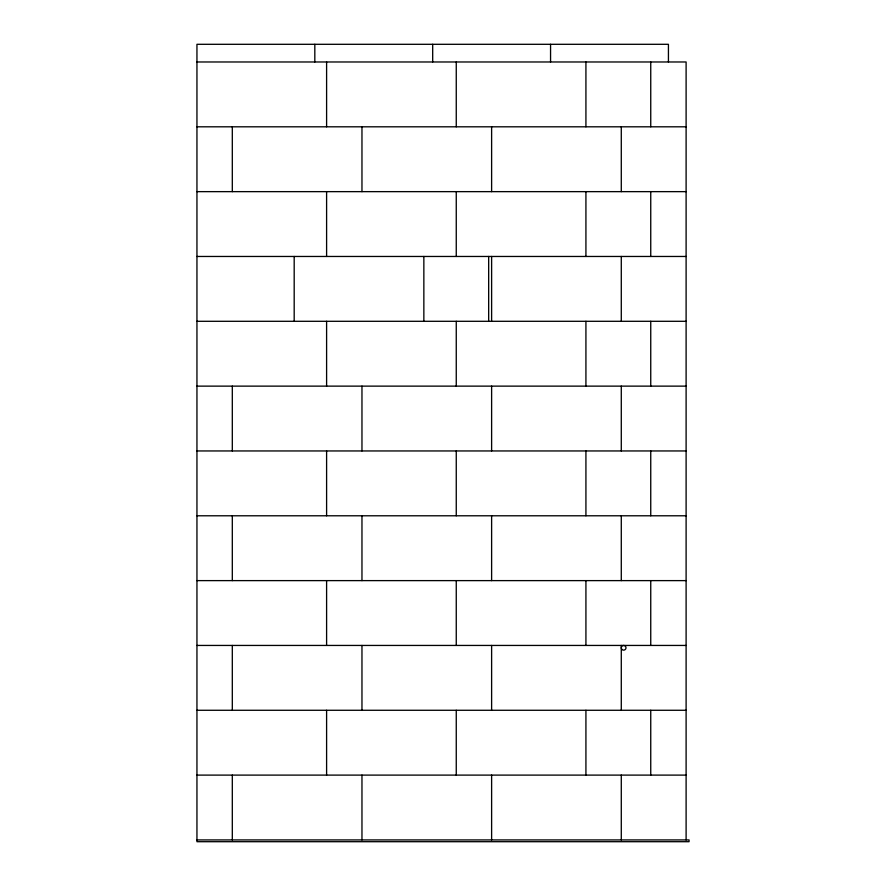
<?xml version="1.0" encoding="UTF-8"?>
<svg xmlns="http://www.w3.org/2000/svg" width="886" height="886" viewBox="0 0 886 886"><rect width="100%" height="100%" fill="white"/><g stroke="black" fill="none" stroke-linecap="round" stroke-linejoin="round"><path stroke-width="1.33" d="M196.947 61.976L686.107 61.976L686.107 839.928M196.947 126.809L686.107 126.809M196.947 191.642L686.107 191.642M196.947 256.464L686.107 256.464M196.947 321.297L686.107 321.297M196.947 386.13L686.107 386.13M196.947 450.952L686.107 450.952M196.947 515.785L686.107 515.785M196.947 580.618L686.107 580.618M196.947 645.44L686.107 645.44M196.947 710.273L686.107 710.273M196.947 775.106L686.107 775.106M196.947 839.928L689.053 839.928L689.053 841.7L196.947 841.7L196.947 44.3L668.432 44.3L668.432 61.976M650.745 61.976L650.745 126.809M650.745 191.642L650.745 256.464M650.745 321.297L650.745 386.13M650.745 450.952L650.745 515.785M650.745 580.618L650.745 645.44M650.745 710.273L650.745 775.106M621.285 126.809L621.285 191.642M621.285 256.464L621.285 321.297M621.285 386.13L621.285 450.952M621.285 515.785L621.285 580.618M621.285 645.44L621.285 710.273M621.285 775.106L621.285 839.928M585.923 61.976L585.923 126.809M585.923 191.642L585.923 256.464M585.923 321.297L585.923 386.13M585.923 450.952L585.923 515.785M585.923 580.618L585.923 645.44M585.923 710.273L585.923 775.106M550.56 44.3L550.56 61.976M491.619 126.809L491.619 191.642M491.619 256.464L491.619 321.297M491.619 386.13L491.619 450.952M491.619 515.785L491.619 580.618M491.619 645.44L491.619 710.273M491.619 775.106L491.619 839.928M488.673 256.464L488.673 321.297M456.257 61.976L456.257 126.809M456.257 191.642L456.257 256.464M456.257 321.297L456.257 386.13M456.257 450.952L456.257 515.785M456.257 580.618L456.257 645.44M456.257 710.273L456.257 775.106M432.689 44.3L432.689 61.976M423.851 256.464L423.851 321.297M361.964 126.809L361.964 191.642M361.964 386.13L361.964 450.952M361.964 515.785L361.964 580.618M361.964 645.44L361.964 710.273M361.964 775.106L361.964 839.928M326.602 61.976L326.602 126.809M326.602 191.642L326.602 256.464M326.602 321.297L326.602 386.13M326.602 450.952L326.602 515.785M326.602 580.618L326.602 645.44M326.602 710.273L326.602 775.106M314.818 44.3L314.818 61.976M294.185 256.464L294.185 321.297M232.309 126.809L232.309 191.642M232.309 386.13L232.309 450.952M232.309 515.785L232.309 580.618M232.309 645.44L232.309 710.273M232.309 775.106L232.309 839.928M621.972 649.471A2.359 2.359 0 0 0 625.915 648.408A2.359 2.359 0 0 0 623.024 645.529A2.359 2.359 0 0 0 621.972 649.471"/></g></svg>
